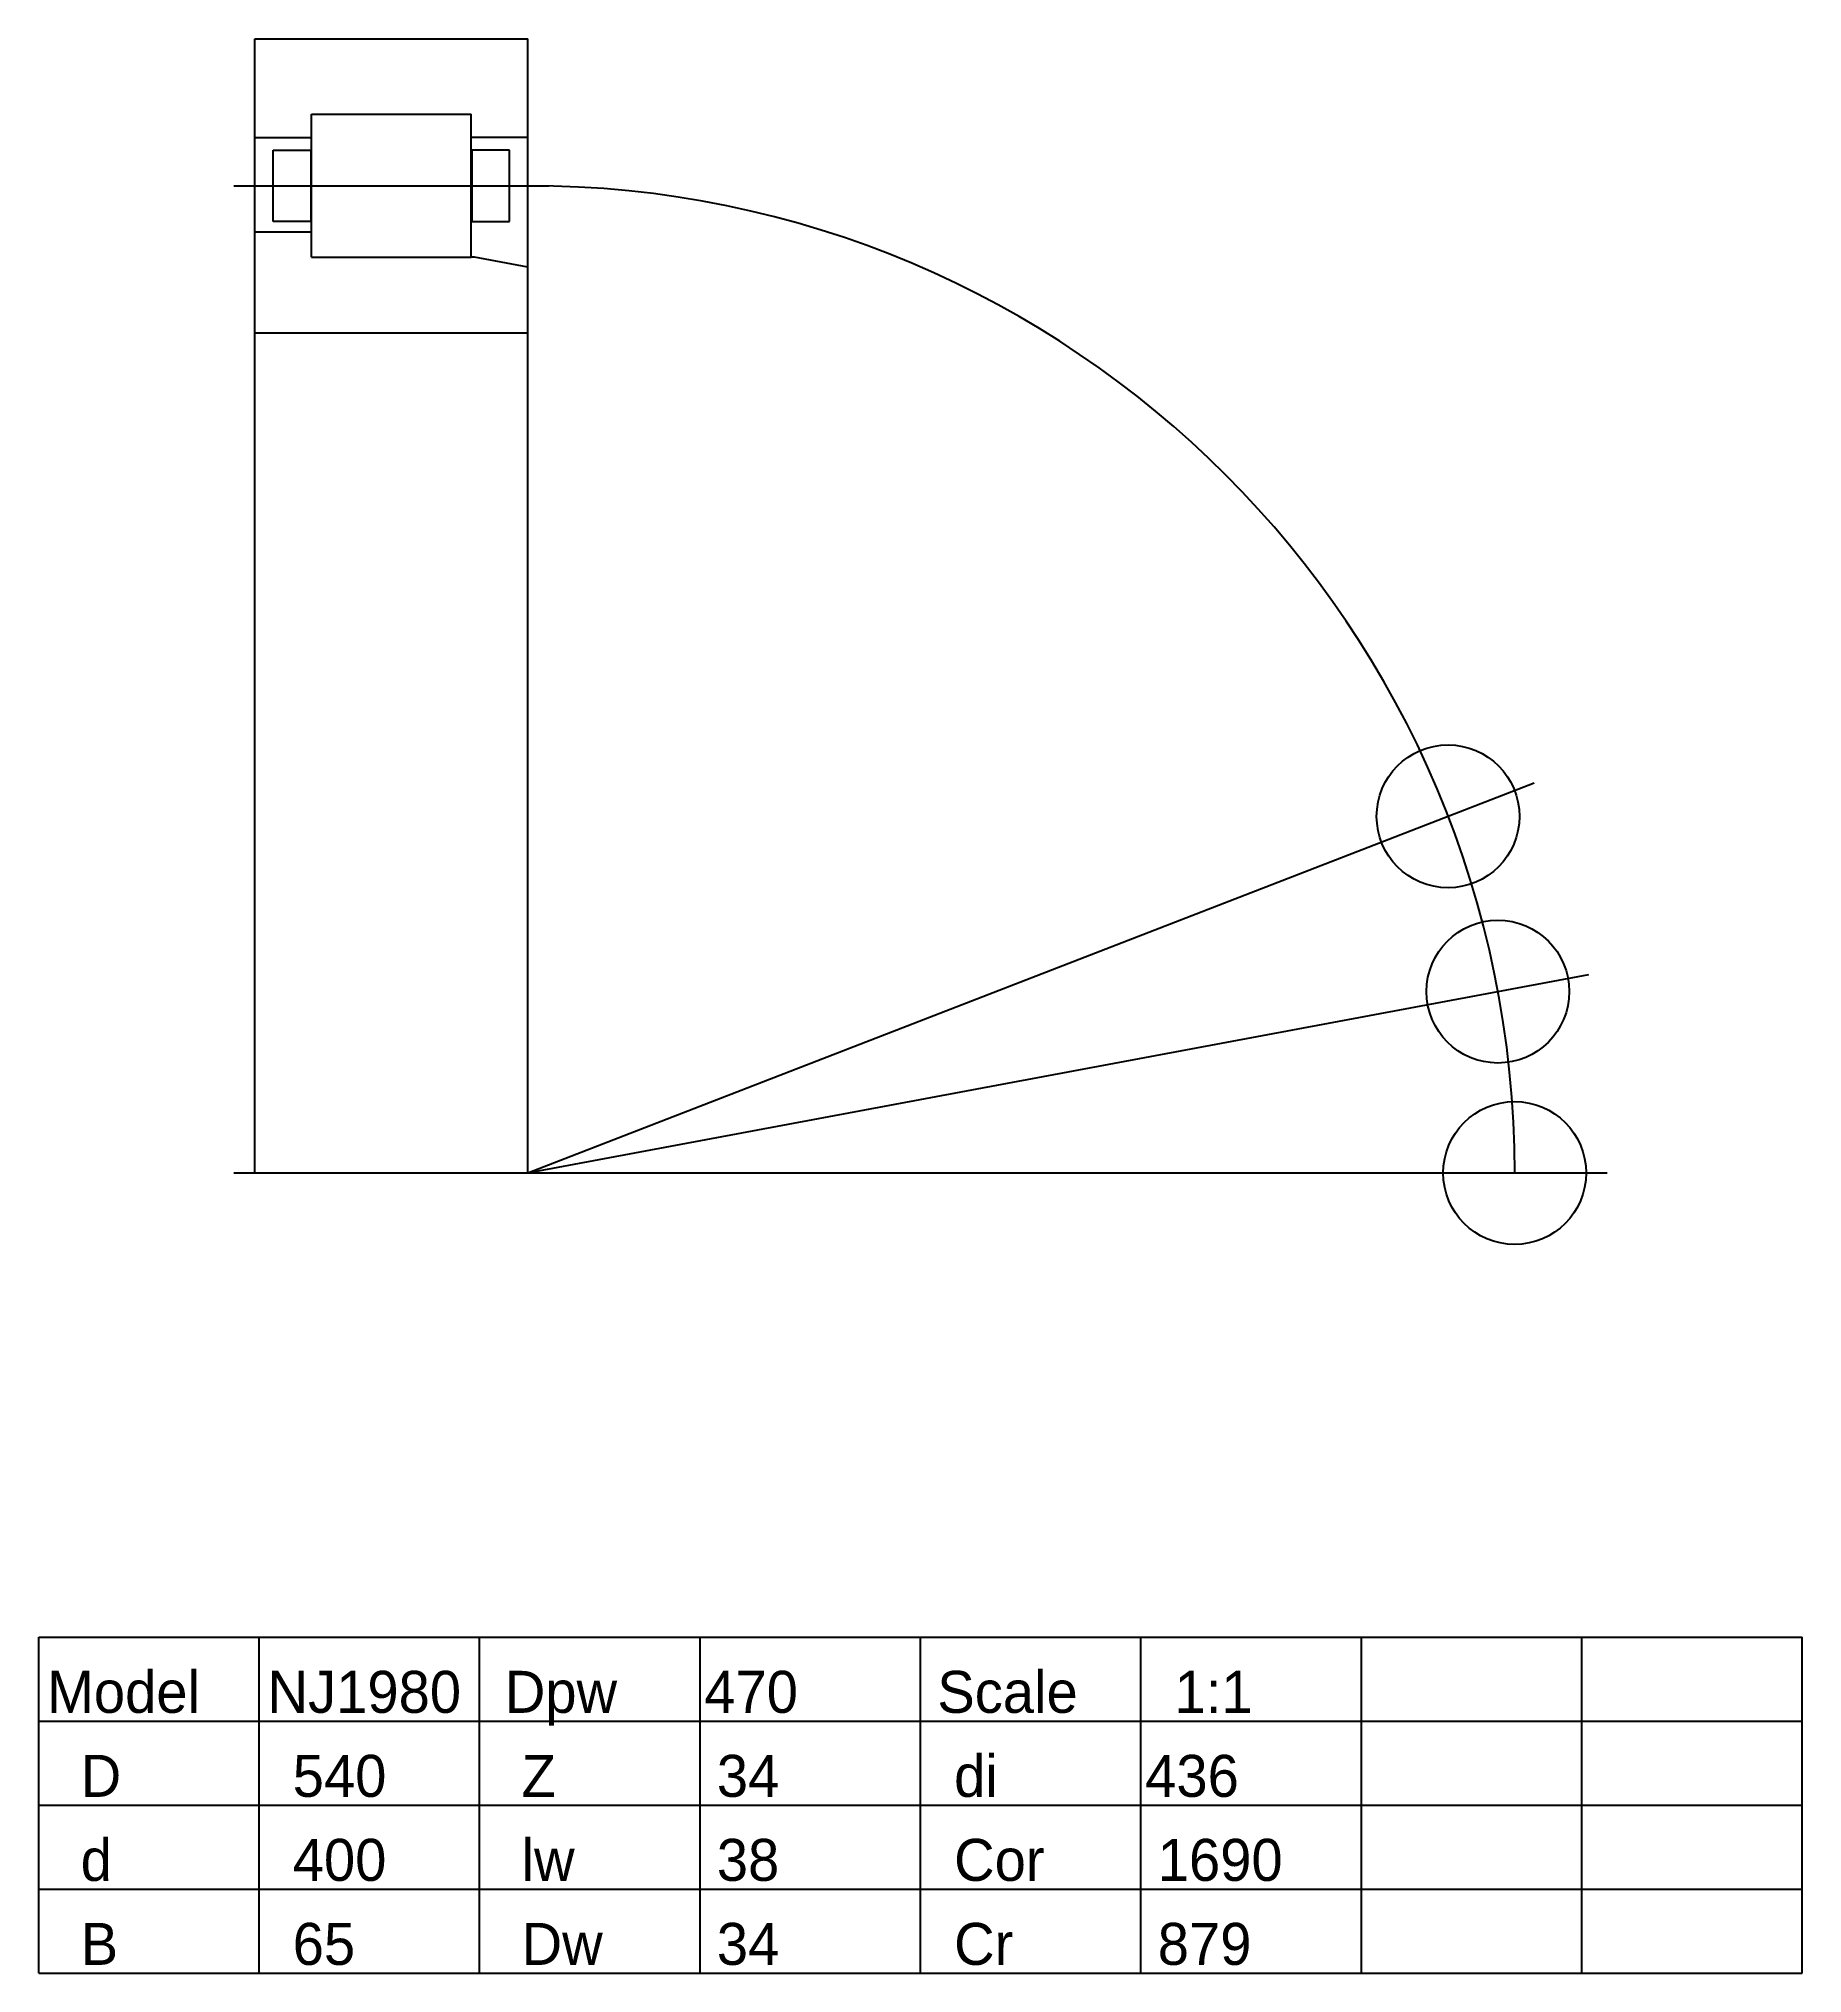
# Model space of a CAD drawing. Extents: x -84 to 336, y -190 to 270.
import ezdxf

# ---------------------------------------------------------------- set-up
doc = ezdxf.new("R2010")
doc.units = 0
doc.header["$MEASUREMENT"] = 0
doc.linetypes.add('Center', pattern=[0])
doc.layers.get('0').update_dxf_attribs({"linetype": 'CONTINUOUS'})

msp = doc.modelspace()

# ---------------------------------------------------------------- linework, layer by layer
at = {"linetype": 'Continuous'}
for p, q in [((-32.5, 270), (32.5, 270)), ((-32.5, 0), (-32.5, 270)), ((32.5, 0), (32.5, 270)), ((-19, 218), (-19, 252)), ((-19, 252), (19, 252)), ((19, 218), (19, 252)), ((-32.5, 246.5), (-19, 246.5)), ((32.5, 246.5), (19, 246.5)), ((-28.15, 226.5), (-28.15, 243.5)), ((-28.15, 243.5), (-19.15, 243.5)), ((-19.15, 243.5), (-19.15, 226.5)), ((28.15, 243.5), (19.15, 243.5)), ((19.15, 243.5), (19.15, 226.5)), ((28.15, 226.5), (28.15, 243.5)), ((-19.15, 226.5), (-28.15, 226.5)), ((19.15, 226.5), (28.15, 226.5)), ((-32.5, 224), (-19, 224)), ((-19, 218), (19, 218)), ((19.75, 218), (19, 218)), ((32.5, 215.6), (19.75, 218)), ((-32.5, 200), (32.5, 200)), ((32.5, 0), (272.15, 92.84)), ((32.5, 0), (285.12, 47.22)), ((-84, -110.5), (336, -110.5)), ((-84, -190.5), (-84, -110.5)), ((-31.5, -190.5), (-31.5, -110.5)), ((21, -190.5), (21, -110.5)), ((73.5, -190.5), (73.5, -110.5)), ((126, -190.5), (126, -110.5)), ((178.5, -190.5), (178.5, -110.5)), ((231, -190.5), (231, -110.5)), ((283.5, -190.5), (283.5, -110.5)), ((336, -190.5), (336, -110.5)), ((-84, -130.5), (336, -130.5)), ((-84, -150.5), (336, -150.5)), ((-84, -170.5), (336, -170.5)), ((-84, -190.5), (336, -190.5))]:
    msp.add_line(p, q, dxfattribs=at)
at = {"linetype": 'Center'}
for p, q in [((-37.5, 235), (37.5, 235)), ((-37.5, 0), (289.5, 0))]:
    msp.add_line(p, q, dxfattribs=at)
at = {"linetype": 'Continuous'}
for centre in [(251.63, 84.89), (263.5, 43.18), (267.5, 0)]:
    msp.add_circle(centre, 17, dxfattribs=at)
msp.add_arc((32.5, 0), 235, 0, 90, dxfattribs=at)

# ---------------------------------------------------------------- texts
for s, p in [('Model', (-82, -128.5)), ('NJ1980', (-29.5, -128.5)), ('Dpw', (27, -128.5)), ('470', (74.5, -128.5)), ('Scale', (130, -128.5)), ('1:1', (186.5, -128.5)), ('di', (134, -148.5)), ('D', (-74, -148.5)), ('540', (-23.5, -148.5)), ('Z', (31, -148.5)), ('34', (77.5, -148.5)), ('436', (179.5, -148.5)), ('d', (-74, -168.5)), ('400', (-23.5, -168.5)), ('lw', (31, -168.5)), ('38', (77.5, -168.5)), ('Cor', (134, -168.5)), ('1690', (182.5, -168.5)), ('B', (-74, -188.5)), ('65', (-23.5, -188.5)), ('Dw', (31, -188.5)), ('34', (77.5, -188.5)), ('Cr', (134, -188.5)), ('879', (182.5, -188.5))]:
    msp.add_text(s, height=10, dxfattribs=at).set_placement(p)

doc.saveas('drawing.dxf')
